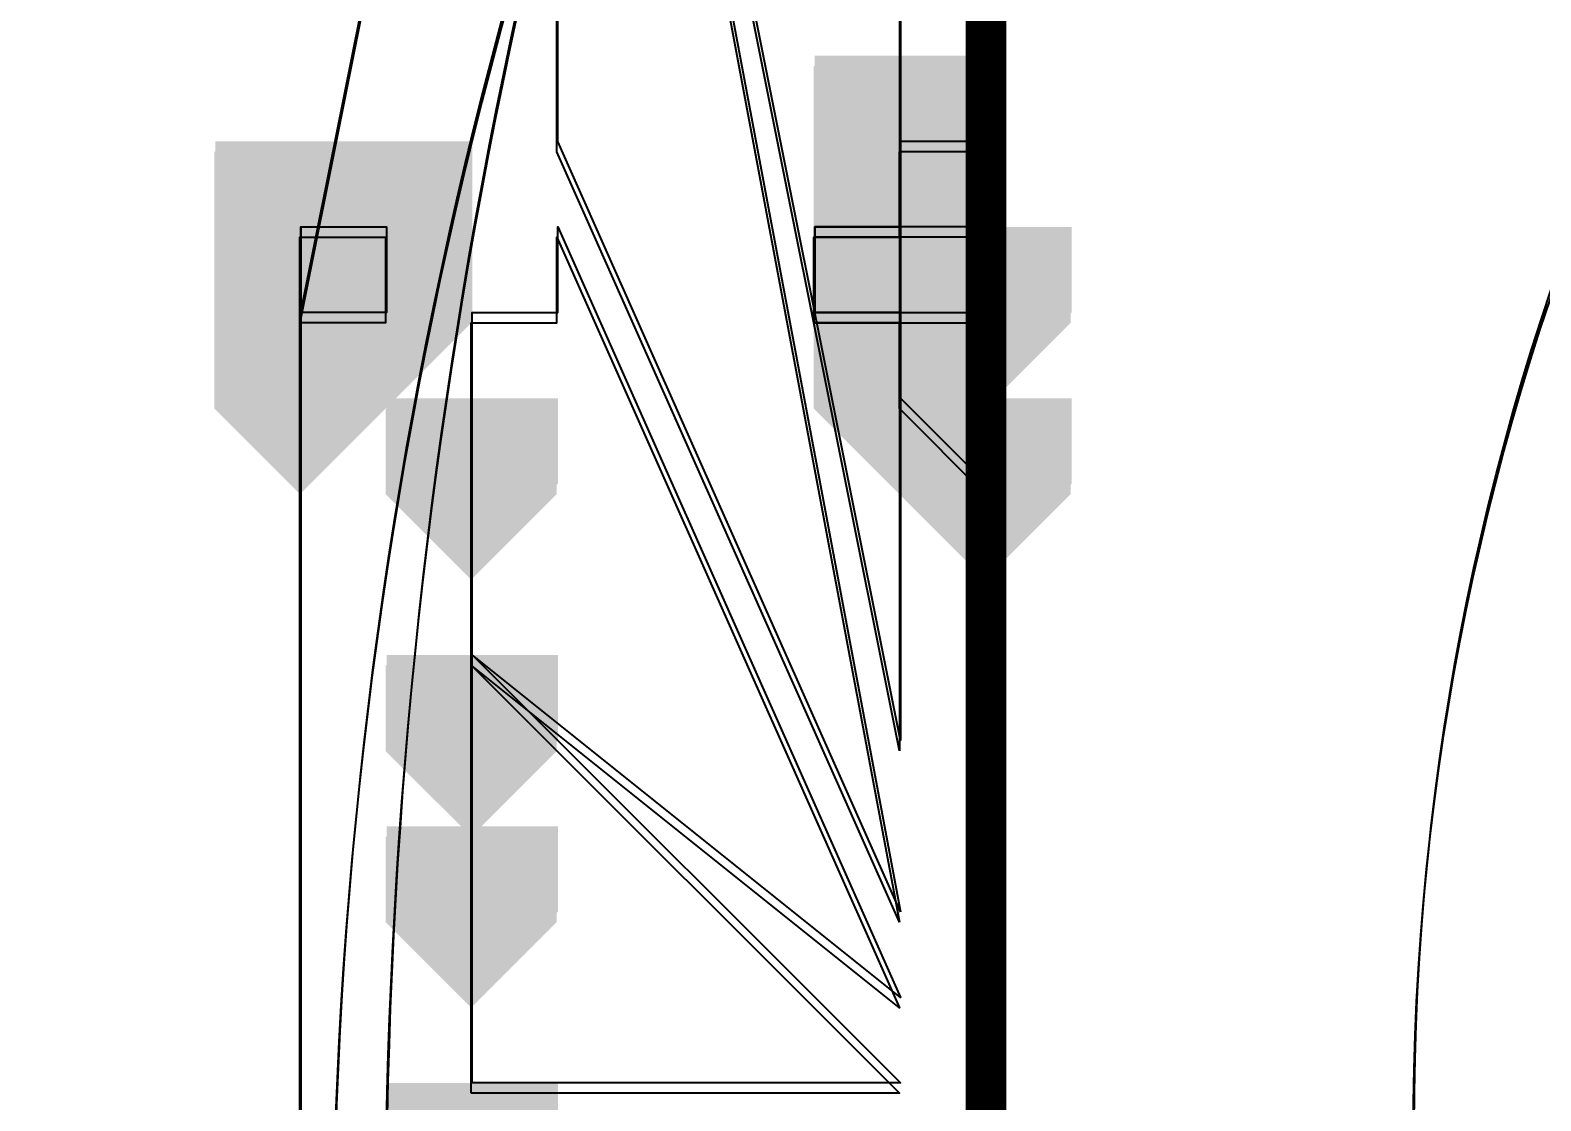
# Model space of a CAD drawing. Header units: millimetres. Extents: x -13407 to 8062823, y -2611 to 109271.
# Drawn here: x 33621.8 to 33696.5, y 23538.8 to 23591.8 of the extents above; entities that cross this region are included whole.
import ezdxf
from ezdxf import colors
from ezdxf.entities.mleader import LeaderData, LeaderLine
from ezdxf.math import Vec2, Vec3

# ---------------------------------------------------------------- set-up
doc = ezdxf.new("R2010")
doc.units = ezdxf.units.MM
doc.layers.add('АР_Отметки', color=250, linetype='Continuous', lineweight=15)
doc.layers.add('ТХ_обор_бытовое', color=14, linetype='Continuous')
doc.styles.add('ISOCPEUR', font='isocpeur.ttf', dxfattribs={"width": 0.7})

# ---------------------------------------------------------------- blocks, each defined once
blk = doc.blocks.new('_DotSmall')
at = {"color": 0, "linetype": 'ByBlock', "const_width": 0.5}
blk.add_lwpolyline([(-0.0625, 0, 1), (0.0625, 0, 1)], format="xyb", close=True, dxfattribs=at)
blk = doc.blocks.new('У300')
at = {"layer": 'ТХ_обор_бытовое', "transparency": 33554559}
for points in [[(-230546.279, 67358.001), (-230550.512, 67358.001), (-230550.512, 67353.768), (-230546.279, 67349.534), (-230542.046, 67353.768), (-230542.046, 67358.001)], [(-230546.279, 67358.001), (-230550.512, 67358.001), (-230550.512, 67353.768), (-230546.279, 67349.534), (-230542.046, 67353.768), (-230542.046, 67358.001)], [(-230546.228, 67358.512), (-230550.461, 67358.512), (-230550.461, 67354.278), (-230546.228, 67350.045), (-230541.994, 67354.278), (-230541.994, 67358.512)], [(-230546.228, 67358.512), (-230550.461, 67358.512), (-230550.461, 67354.278), (-230546.228, 67350.045), (-230541.994, 67354.278), (-230541.994, 67358.512)], [(-230575.861, 67354.278), (-230580.095, 67354.278), (-230580.095, 67350.045), (-230575.861, 67345.811), (-230571.628, 67350.045), (-230571.628, 67354.278)], [(-230575.861, 67354.278), (-230580.095, 67354.278), (-230580.095, 67350.045), (-230575.861, 67345.811), (-230571.628, 67350.045), (-230571.628, 67354.278)], [(-230575.861, 67354.278), (-230580.095, 67354.278), (-230580.095, 67350.045), (-230575.861, 67345.811), (-230571.628, 67350.045), (-230571.628, 67354.278)], [(-230575.861, 67354.278), (-230580.095, 67354.278), (-230580.095, 67350.045), (-230575.861, 67345.811), (-230571.628, 67350.045), (-230571.628, 67354.278)], [(-230575.861, 67354.278), (-230580.095, 67354.278), (-230580.095, 67350.045), (-230575.861, 67345.811), (-230571.628, 67350.045), (-230571.628, 67354.278)], [(-230575.861, 67354.278), (-230580.095, 67354.278), (-230580.095, 67350.045), (-230575.861, 67345.811), (-230571.628, 67350.045), (-230571.628, 67354.278)], [(-230571.628, 67354.278), (-230575.861, 67354.278), (-230575.861, 67350.045), (-230571.628, 67345.811), (-230567.395, 67350.045), (-230567.395, 67354.278)], [(-230571.628, 67354.278), (-230575.861, 67354.278), (-230575.861, 67350.045), (-230571.628, 67345.811), (-230567.395, 67350.045), (-230567.395, 67354.278)], [(-230571.628, 67354.278), (-230575.861, 67354.278), (-230575.861, 67350.045), (-230571.628, 67345.811), (-230567.395, 67350.045), (-230567.395, 67354.278)], [(-230571.628, 67354.278), (-230575.861, 67354.278), (-230575.861, 67350.045), (-230571.628, 67345.811), (-230567.395, 67350.045), (-230567.395, 67354.278)], [(-230571.628, 67354.278), (-230575.861, 67354.278), (-230575.861, 67350.045), (-230571.628, 67345.811), (-230567.395, 67350.045), (-230567.395, 67354.278)], [(-230546.228, 67354.278), (-230550.461, 67354.278), (-230550.461, 67350.045), (-230546.228, 67345.811), (-230541.994, 67350.045), (-230541.994, 67354.278)], [(-230546.228, 67354.278), (-230550.461, 67354.278), (-230550.461, 67350.045), (-230546.228, 67345.811), (-230541.994, 67350.045), (-230541.994, 67354.278)], [(-230546.228, 67354.278), (-230550.461, 67354.278), (-230550.461, 67350.045), (-230546.228, 67345.811), (-230541.994, 67350.045), (-230541.994, 67354.278)], [(-230575.913, 67353.768), (-230580.146, 67353.768), (-230580.146, 67349.534), (-230575.913, 67345.301), (-230571.679, 67349.534), (-230571.679, 67353.768)], [(-230575.913, 67353.768), (-230580.146, 67353.768), (-230580.146, 67349.534), (-230575.913, 67345.301), (-230571.679, 67349.534), (-230571.679, 67353.768)], [(-230575.913, 67353.768), (-230580.146, 67353.768), (-230580.146, 67349.534), (-230575.913, 67345.301), (-230571.679, 67349.534), (-230571.679, 67353.768)], [(-230575.913, 67353.768), (-230580.146, 67353.768), (-230580.146, 67349.534), (-230575.913, 67345.301), (-230571.679, 67349.534), (-230571.679, 67353.768)], [(-230575.913, 67353.768), (-230580.146, 67353.768), (-230580.146, 67349.534), (-230575.913, 67345.301), (-230571.679, 67349.534), (-230571.679, 67353.768)], [(-230575.913, 67353.768), (-230580.146, 67353.768), (-230580.146, 67349.534), (-230575.913, 67345.301), (-230571.679, 67349.534), (-230571.679, 67353.768)], [(-230571.679, 67353.768), (-230575.913, 67353.768), (-230575.913, 67349.534), (-230571.679, 67345.301), (-230567.446, 67349.534), (-230567.446, 67353.768)], [(-230571.679, 67353.768), (-230575.913, 67353.768), (-230575.913, 67349.534), (-230571.679, 67345.301), (-230567.446, 67349.534), (-230567.446, 67353.768)], [(-230571.679, 67353.768), (-230575.913, 67353.768), (-230575.913, 67349.534), (-230571.679, 67345.301), (-230567.446, 67349.534), (-230567.446, 67353.768)], [(-230571.679, 67353.768), (-230575.913, 67353.768), (-230575.913, 67349.534), (-230571.679, 67345.301), (-230567.446, 67349.534), (-230567.446, 67353.768)], [(-230571.679, 67353.768), (-230575.913, 67353.768), (-230575.913, 67349.534), (-230571.679, 67345.301), (-230567.446, 67349.534), (-230567.446, 67353.768)], [(-230546.279, 67353.768), (-230550.512, 67353.768), (-230550.512, 67349.534), (-230546.279, 67345.301), (-230542.046, 67349.534), (-230542.046, 67353.768)], [(-230546.279, 67353.768), (-230550.512, 67353.768), (-230550.512, 67349.534), (-230546.279, 67345.301), (-230542.046, 67349.534), (-230542.046, 67353.768)], [(-230546.279, 67353.768), (-230550.512, 67353.768), (-230550.512, 67349.534), (-230546.279, 67345.301), (-230542.046, 67349.534), (-230542.046, 67353.768)], [(-230575.861, 67350.045), (-230580.095, 67350.045), (-230580.095, 67345.811), (-230575.861, 67341.578), (-230571.628, 67345.811), (-230571.628, 67350.045)], [(-230575.861, 67350.045), (-230580.095, 67350.045), (-230580.095, 67345.811), (-230575.861, 67341.578), (-230571.628, 67345.811), (-230571.628, 67350.045)], [(-230575.861, 67350.045), (-230580.095, 67350.045), (-230580.095, 67345.811), (-230575.861, 67341.578), (-230571.628, 67345.811), (-230571.628, 67350.045)], [(-230575.861, 67350.045), (-230580.095, 67350.045), (-230580.095, 67345.811), (-230575.861, 67341.578), (-230571.628, 67345.811), (-230571.628, 67350.045)], [(-230575.861, 67350.045), (-230580.095, 67350.045), (-230580.095, 67345.811), (-230575.861, 67341.578), (-230571.628, 67345.811), (-230571.628, 67350.045)], [(-230575.861, 67350.045), (-230580.095, 67350.045), (-230580.095, 67345.811), (-230575.861, 67341.578), (-230571.628, 67345.811), (-230571.628, 67350.045)], [(-230575.861, 67350.045), (-230580.095, 67350.045), (-230580.095, 67345.811), (-230575.861, 67341.578), (-230571.628, 67345.811), (-230571.628, 67350.045)], [(-230575.861, 67350.045), (-230580.095, 67350.045), (-230580.095, 67345.811), (-230575.861, 67341.578), (-230571.628, 67345.811), (-230571.628, 67350.045)], [(-230575.861, 67350.045), (-230580.095, 67350.045), (-230580.095, 67345.811), (-230575.861, 67341.578), (-230571.628, 67345.811), (-230571.628, 67350.045)], [(-230575.861, 67350.045), (-230580.095, 67350.045), (-230580.095, 67345.811), (-230575.861, 67341.578), (-230571.628, 67345.811), (-230571.628, 67350.045)], [(-230575.861, 67350.045), (-230580.095, 67350.045), (-230580.095, 67345.811), (-230575.861, 67341.578), (-230571.628, 67345.811), (-230571.628, 67350.045)], [(-230575.861, 67350.045), (-230580.095, 67350.045), (-230580.095, 67345.811), (-230575.861, 67341.578), (-230571.628, 67345.811), (-230571.628, 67350.045)], [(-230575.861, 67350.045), (-230580.095, 67350.045), (-230580.095, 67345.811), (-230575.861, 67341.578), (-230571.628, 67345.811), (-230571.628, 67350.045)], [(-230571.628, 67350.045), (-230575.861, 67350.045), (-230575.861, 67345.811), (-230571.628, 67341.578), (-230567.395, 67345.811), (-230567.395, 67350.045)], [(-230571.628, 67350.045), (-230575.861, 67350.045), (-230575.861, 67345.811), (-230571.628, 67341.578), (-230567.395, 67345.811), (-230567.395, 67350.045)], [(-230571.628, 67350.045), (-230575.861, 67350.045), (-230575.861, 67345.811), (-230571.628, 67341.578), (-230567.395, 67345.811), (-230567.395, 67350.045)], [(-230571.628, 67350.045), (-230575.861, 67350.045), (-230575.861, 67345.811), (-230571.628, 67341.578), (-230567.395, 67345.811), (-230567.395, 67350.045)], [(-230571.628, 67350.045), (-230575.861, 67350.045), (-230575.861, 67345.811), (-230571.628, 67341.578), (-230567.395, 67345.811), (-230567.395, 67350.045)], [(-230571.628, 67350.045), (-230575.861, 67350.045), (-230575.861, 67345.811), (-230571.628, 67341.578), (-230567.395, 67345.811), (-230567.395, 67350.045)], [(-230571.628, 67350.045), (-230575.861, 67350.045), (-230575.861, 67345.811), (-230571.628, 67341.578), (-230567.395, 67345.811), (-230567.395, 67350.045)], [(-230571.628, 67350.045), (-230575.861, 67350.045), (-230575.861, 67345.811), (-230571.628, 67341.578), (-230567.395, 67345.811), (-230567.395, 67350.045)], [(-230546.228, 67350.045), (-230550.461, 67350.045), (-230550.461, 67345.811), (-230546.228, 67341.578), (-230541.994, 67345.811), (-230541.994, 67350.045)], [(-230541.994, 67350.045), (-230546.228, 67350.045), (-230546.228, 67345.811), (-230541.994, 67341.578), (-230537.761, 67345.811), (-230537.761, 67350.045)], [(-230575.913, 67349.534), (-230580.146, 67349.534), (-230580.146, 67345.301), (-230575.913, 67341.067), (-230571.679, 67345.301), (-230571.679, 67349.534)], [(-230575.913, 67349.534), (-230580.146, 67349.534), (-230580.146, 67345.301), (-230575.913, 67341.067), (-230571.679, 67345.301), (-230571.679, 67349.534)], [(-230575.913, 67349.534), (-230580.146, 67349.534), (-230580.146, 67345.301), (-230575.913, 67341.067), (-230571.679, 67345.301), (-230571.679, 67349.534)], [(-230575.913, 67349.534), (-230580.146, 67349.534), (-230580.146, 67345.301), (-230575.913, 67341.067), (-230571.679, 67345.301), (-230571.679, 67349.534)], [(-230575.913, 67349.534), (-230580.146, 67349.534), (-230580.146, 67345.301), (-230575.913, 67341.067), (-230571.679, 67345.301), (-230571.679, 67349.534)], [(-230575.913, 67349.534), (-230580.146, 67349.534), (-230580.146, 67345.301), (-230575.913, 67341.067), (-230571.679, 67345.301), (-230571.679, 67349.534)], [(-230575.913, 67349.534), (-230580.146, 67349.534), (-230580.146, 67345.301), (-230575.913, 67341.067), (-230571.679, 67345.301), (-230571.679, 67349.534)], [(-230575.913, 67349.534), (-230580.146, 67349.534), (-230580.146, 67345.301), (-230575.913, 67341.067), (-230571.679, 67345.301), (-230571.679, 67349.534)], [(-230575.913, 67349.534), (-230580.146, 67349.534), (-230580.146, 67345.301), (-230575.913, 67341.067), (-230571.679, 67345.301), (-230571.679, 67349.534)], [(-230575.913, 67349.534), (-230580.146, 67349.534), (-230580.146, 67345.301), (-230575.913, 67341.067), (-230571.679, 67345.301), (-230571.679, 67349.534)], [(-230575.913, 67349.534), (-230580.146, 67349.534), (-230580.146, 67345.301), (-230575.913, 67341.067), (-230571.679, 67345.301), (-230571.679, 67349.534)], [(-230575.913, 67349.534), (-230580.146, 67349.534), (-230580.146, 67345.301), (-230575.913, 67341.067), (-230571.679, 67345.301), (-230571.679, 67349.534)], [(-230575.913, 67349.534), (-230580.146, 67349.534), (-230580.146, 67345.301), (-230575.913, 67341.067), (-230571.679, 67345.301), (-230571.679, 67349.534)], [(-230571.679, 67349.534), (-230575.913, 67349.534), (-230575.913, 67345.301), (-230571.679, 67341.067), (-230567.446, 67345.301), (-230567.446, 67349.534)], [(-230571.679, 67349.534), (-230575.913, 67349.534), (-230575.913, 67345.301), (-230571.679, 67341.067), (-230567.446, 67345.301), (-230567.446, 67349.534)], [(-230571.679, 67349.534), (-230575.913, 67349.534), (-230575.913, 67345.301), (-230571.679, 67341.067), (-230567.446, 67345.301), (-230567.446, 67349.534)], [(-230571.679, 67349.534), (-230575.913, 67349.534), (-230575.913, 67345.301), (-230571.679, 67341.067), (-230567.446, 67345.301), (-230567.446, 67349.534)], [(-230571.679, 67349.534), (-230575.913, 67349.534), (-230575.913, 67345.301), (-230571.679, 67341.067), (-230567.446, 67345.301), (-230567.446, 67349.534)], [(-230571.679, 67349.534), (-230575.913, 67349.534), (-230575.913, 67345.301), (-230571.679, 67341.067), (-230567.446, 67345.301), (-230567.446, 67349.534)], [(-230571.679, 67349.534), (-230575.913, 67349.534), (-230575.913, 67345.301), (-230571.679, 67341.067), (-230567.446, 67345.301), (-230567.446, 67349.534)], [(-230571.679, 67349.534), (-230575.913, 67349.534), (-230575.913, 67345.301), (-230571.679, 67341.067), (-230567.446, 67345.301), (-230567.446, 67349.534)], [(-230546.279, 67349.534), (-230550.512, 67349.534), (-230550.512, 67345.301), (-230546.279, 67341.067), (-230542.046, 67345.301), (-230542.046, 67349.534)], [(-230542.046, 67349.534), (-230546.279, 67349.534), (-230546.279, 67345.301), (-230542.046, 67341.067), (-230537.812, 67345.301), (-230537.812, 67349.534)], [(-230575.913, 67345.301), (-230580.146, 67345.301), (-230580.146, 67341.067), (-230575.913, 67336.834), (-230571.679, 67341.067), (-230571.679, 67345.301)], [(-230575.861, 67345.811), (-230580.095, 67345.811), (-230580.095, 67341.578), (-230575.861, 67337.345), (-230571.628, 67341.578), (-230571.628, 67345.811)], [(-230546.279, 67345.301), (-230550.512, 67345.301), (-230550.512, 67341.067), (-230546.279, 67336.834), (-230542.046, 67341.067), (-230542.046, 67345.301)], [(-230546.279, 67345.301), (-230550.512, 67345.301), (-230550.512, 67341.067), (-230546.279, 67336.834), (-230542.046, 67341.067), (-230542.046, 67345.301)], [(-230546.279, 67345.301), (-230550.512, 67345.301), (-230550.512, 67341.067), (-230546.279, 67336.834), (-230542.046, 67341.067), (-230542.046, 67345.301)], [(-230546.279, 67345.301), (-230550.512, 67345.301), (-230550.512, 67341.067), (-230546.279, 67336.834), (-230542.046, 67341.067), (-230542.046, 67345.301)], [(-230546.228, 67345.811), (-230550.461, 67345.811), (-230550.461, 67341.578), (-230546.228, 67337.345), (-230541.994, 67341.578), (-230541.994, 67345.811)], [(-230546.228, 67345.811), (-230550.461, 67345.811), (-230550.461, 67341.578), (-230546.228, 67337.345), (-230541.994, 67341.578), (-230541.994, 67345.811)], [(-230546.228, 67345.811), (-230550.461, 67345.811), (-230550.461, 67341.578), (-230546.228, 67337.345), (-230541.994, 67341.578), (-230541.994, 67345.811)], [(-230546.228, 67345.811), (-230550.461, 67345.811), (-230550.461, 67341.578), (-230546.228, 67337.345), (-230541.994, 67341.578), (-230541.994, 67345.811)], [(-230567.395, 67341.578), (-230571.628, 67341.578), (-230571.628, 67337.345), (-230567.395, 67333.111), (-230563.161, 67337.345), (-230563.161, 67341.578)], [(-230541.994, 67341.578), (-230546.228, 67341.578), (-230546.228, 67337.345), (-230541.994, 67333.111), (-230537.761, 67337.345), (-230537.761, 67341.578)], [(-230541.994, 67341.578), (-230546.228, 67341.578), (-230546.228, 67337.345), (-230541.994, 67333.111), (-230537.761, 67337.345), (-230537.761, 67341.578)], [(-230567.446, 67341.067), (-230571.679, 67341.067), (-230571.679, 67336.834), (-230567.446, 67332.601), (-230563.212, 67336.834), (-230563.212, 67341.067)], [(-230542.046, 67341.067), (-230546.279, 67341.067), (-230546.279, 67336.834), (-230542.046, 67332.601), (-230537.812, 67336.834), (-230537.812, 67341.067)], [(-230542.046, 67341.067), (-230546.279, 67341.067), (-230546.279, 67336.834), (-230542.046, 67332.601), (-230537.812, 67336.834), (-230537.812, 67341.067)], [(-230567.395, 67328.878), (-230571.628, 67328.878), (-230571.628, 67324.645), (-230567.395, 67320.411), (-230563.161, 67324.645), (-230563.161, 67328.878)], [(-230567.446, 67328.367), (-230571.679, 67328.367), (-230571.679, 67324.134), (-230567.446, 67319.901), (-230563.212, 67324.134), (-230563.212, 67328.367)], [(-230567.446, 67319.901), (-230571.679, 67319.901), (-230571.679, 67315.667), (-230567.446, 67311.434), (-230563.212, 67315.667), (-230563.212, 67319.901)], [(-230567.395, 67320.411), (-230571.628, 67320.411), (-230571.628, 67316.178), (-230567.395, 67311.945), (-230563.161, 67316.178), (-230563.161, 67320.411)], [(-230567.446, 67307.201), (-230571.679, 67307.201), (-230571.679, 67302.967), (-230567.446, 67298.734), (-230563.212, 67302.967), (-230563.212, 67307.201)], [(-230567.395, 67307.711), (-230571.628, 67307.711), (-230571.628, 67303.478), (-230567.395, 67299.244), (-230563.161, 67303.478), (-230563.161, 67307.711)]]:
    blk.add_hatch(color=256, dxfattribs=at).paths.add_polyline_path(points)
at = {"layer": 'ТХ_обор_бытовое', "const_width": 2}
blk.add_lwpolyline([(-230216.026, 67468.579), (-230216.026, 67142.61), (-230541.994, 67142.61), (-230541.994, 67468.579)], close=True, dxfattribs=at)
at = {"layer": 'ТХ_обор_бытовое'}
for points in [[(-230550.461, 67184.944), (-230554.695, 67193.41), (-230563.161, 67201.877), (-230567.395, 67214.577), (-230571.628, 67235.744), (-230571.628, 67252.678), (-230575.861, 67278.078), (-230575.861, 67299.244), (-230575.861, 67324.645), (-230575.861, 67345.811), (-230571.628, 67366.978)], [(-230571.628, 67366.978), (-230575.861, 67345.811), (-230575.861, 67324.645), (-230575.861, 67299.244), (-230575.861, 67278.078), (-230571.628, 67252.678), (-230571.628, 67235.744), (-230567.395, 67214.577), (-230563.161, 67201.877), (-230554.695, 67193.41), (-230550.461, 67184.944), (-230541.994, 67180.71), (-230550.461, 67184.944), (-230554.695, 67193.41), (-230563.161, 67201.877), (-230567.395, 67214.577), (-230571.628, 67235.744), (-230571.628, 67252.678), (-230575.861, 67278.078), (-230575.861, 67299.244), (-230575.861, 67324.645), (-230575.861, 67345.811), (-230571.628, 67366.978)], [(-230571.628, 67366.978), (-230575.861, 67345.811), (-230575.861, 67324.645), (-230575.861, 67299.244), (-230575.861, 67278.078)], [(-230541.994, 67354.278), (-230546.228, 67354.278), (-230546.228, 67350.045), (-230550.461, 67350.045), (-230550.461, 67345.811), (-230546.228, 67345.811), (-230546.228, 67341.578), (-230541.994, 67337.345), (-230546.228, 67341.578), (-230546.228, 67345.811), (-230550.461, 67345.811), (-230550.461, 67350.045), (-230546.228, 67350.045), (-230546.228, 67354.278)], [(-230575.861, 67350.045), (-230575.861, 67345.811), (-230575.861, 67350.045), (-230571.628, 67350.045), (-230571.628, 67345.811), (-230575.861, 67345.811)], [(-230541.994, 67350.045), (-230546.228, 67350.045), (-230546.228, 67345.811), (-230541.994, 67345.811)]]:
    blk.add_lwpolyline(points, dxfattribs=at)
at = {"layer": 'ТХ_обор_бытовое', "elevation": -0.565}
for points in [[(-230550.512, 67184.433), (-230554.746, 67192.9), (-230563.212, 67201.367), (-230567.446, 67214.067), (-230571.679, 67235.233), (-230571.679, 67252.167), (-230575.913, 67277.567), (-230575.913, 67298.734), (-230575.913, 67324.134), (-230575.913, 67345.301), (-230571.679, 67366.468)], [(-230571.679, 67366.468), (-230575.913, 67345.301), (-230575.913, 67324.134), (-230575.913, 67298.734), (-230575.913, 67277.567), (-230571.679, 67252.167), (-230571.679, 67235.233), (-230567.446, 67214.067), (-230563.212, 67201.367), (-230554.746, 67192.9), (-230550.512, 67184.433), (-230542.046, 67180.2), (-230550.512, 67184.433), (-230554.746, 67192.9), (-230563.212, 67201.367), (-230567.446, 67214.067), (-230571.679, 67235.233), (-230571.679, 67252.167), (-230575.913, 67277.567), (-230575.913, 67298.734), (-230575.913, 67324.134), (-230575.913, 67345.301), (-230571.679, 67366.468)], [(-230571.679, 67366.468), (-230575.913, 67345.301), (-230575.913, 67324.134), (-230575.913, 67298.734), (-230575.913, 67277.567)], [(-230542.046, 67353.768), (-230546.279, 67353.768), (-230546.279, 67349.534), (-230550.512, 67349.534), (-230550.512, 67345.301), (-230546.279, 67345.301), (-230546.279, 67341.067), (-230542.046, 67336.834), (-230546.279, 67341.067), (-230546.279, 67345.301), (-230550.512, 67345.301), (-230550.512, 67349.534), (-230546.279, 67349.534), (-230546.279, 67353.768)], [(-230575.913, 67349.534), (-230575.913, 67345.301), (-230575.913, 67349.534), (-230571.679, 67349.534), (-230571.679, 67345.301), (-230575.913, 67345.301)], [(-230542.046, 67349.534), (-230546.279, 67349.534), (-230546.279, 67345.301), (-230542.046, 67345.301)]]:
    blk.add_lwpolyline(points, dxfattribs=at)
at = {"layer": 'ТХ_обор_бытовое'}
blk.add_lwpolyline([(-230546.228, 67417.779), (-230541.994, 67417.779, 0.248454), (-230550.461, 67193.41, -0.207133)], format="xyb", close=True, dxfattribs=at)
at = {"layer": 'ТХ_обор_бытовое', "elevation": -0.565}
blk.add_lwpolyline([(-230546.279, 67417.268), (-230542.046, 67417.268, 0.248454), (-230550.512, 67192.9, -0.207133)], format="xyb", close=True, dxfattribs=at)
at = {"layer": 'ТХ_обор_бытовое'}
for points in [[(-230546.228, 67324.645), (-230558.928, 67388.145), (-230558.928, 67392.378), (-230554.695, 67400.845), (-230554.695, 67405.078), (-230550.461, 67409.312), (-230546.228, 67413.545)], [(-230546.228, 67316.178), (-230563.161, 67354.278), (-230563.161, 67358.512), (-230563.161, 67362.745), (-230563.161, 67366.978), (-230563.161, 67371.212), (-230563.161, 67375.445), (-230558.928, 67379.678), (-230558.928, 67383.912)], [(-230567.395, 67328.878), (-230567.395, 67333.111), (-230567.395, 67337.345), (-230567.395, 67341.578), (-230567.395, 67345.811), (-230563.161, 67345.811), (-230563.161, 67350.045), (-230546.228, 67311.945)], [(-230567.395, 67307.711), (-230567.395, 67311.945), (-230567.395, 67316.178), (-230567.395, 67320.411), (-230567.395, 67324.645), (-230567.395, 67328.878), (-230546.228, 67307.711)]]:
    blk.add_lwpolyline(points, close=True, dxfattribs=at)
at = {"layer": 'ТХ_обор_бытовое', "elevation": -0.565}
for points in [[(-230546.279, 67324.134), (-230558.979, 67387.634), (-230558.979, 67391.868), (-230554.746, 67400.335), (-230554.746, 67404.568), (-230550.512, 67408.801), (-230546.279, 67413.035)], [(-230546.279, 67315.667), (-230563.212, 67353.768), (-230563.212, 67358.001), (-230563.212, 67362.234), (-230563.212, 67366.468), (-230563.212, 67370.701), (-230563.212, 67374.934), (-230558.979, 67379.168), (-230558.979, 67383.401)], [(-230567.446, 67328.367), (-230567.446, 67332.601), (-230567.446, 67336.834), (-230567.446, 67341.067), (-230567.446, 67345.301), (-230563.212, 67345.301), (-230563.212, 67349.534), (-230546.279, 67311.434)], [(-230567.446, 67307.201), (-230567.446, 67311.434), (-230567.446, 67315.667), (-230567.446, 67319.901), (-230567.446, 67324.134), (-230567.446, 67328.367), (-230546.279, 67307.201)]]:
    blk.add_lwpolyline(points, close=True, dxfattribs=at)
at = {"layer": 'ТХ_обор_бытовое'}
for centre in [(-230391.761, 67305.084, -0.565), (-230391.761, 67305.084, -0.565), (-230391.71, 67305.595), (-230391.71, 67305.595)]:
    blk.add_circle(centre, 129.117, dxfattribs=at)

msp = doc.modelspace()

# ---------------------------------------------------------------- block references
at = {"layer": 'ТХ_обор_бытовое'}
msp.add_blockref('У300', (264211.026, -43768.008), dxfattribs=at)

# ---------------------------------------------------------------- leaders
at = {"layer": 'АР_Отметки'}
ml = msp.add_multileader_mtext('Standard', dxfattribs=at)
ml.set_content('-1,140', color=256, style='ISOCPEUR')
ml.set_leader_properties(color=256, linetype='Continuous', lineweight=-1)
ml.set_arrow_properties(name='DOTSMALL')
ml.build(insert=Vec2(0, 0))
ml.multileader.update_dxf_attribs({"has_text_frame": 1, "text_left_attachment_type": 4, "text_right_attachment_type": 4, "dogleg_length": 100, "arrow_head_size": 180})
ctx = ml.context
ctx.base_point, ctx.char_height, ctx.arrow_head_size, ctx.landing_gap_size, ctx.plane_origin = Vec3(34149.99, 75558.904), 250, 180, 50, Vec3(34068.597, 74291.34)
ctx.left_attachment, ctx.right_attachment = 4, 4
notes = []
notes.append((ctx, [(0, (0, 0, 0), (0, 0), (1, 0), 1, [])]))
ctx.mtext.insert, ctx.mtext.width, ctx.mtext.line_spacing_style, ctx.mtext.flow_direction = Vec3(34199.99, 75892.238), 852.69703, 2, 5
ml = msp.add_multileader_mtext('Standard', dxfattribs=at)
ml.set_content('{\\W0.8;-2,250}', color=256, style='ISOCPEUR')
ml.set_leader_properties(color=256, linetype='Continuous', lineweight=-1)
ml.set_arrow_properties(name='DOTSMALL')
ml.build(insert=Vec2(0, 0))
ml.multileader.update_dxf_attribs({"has_text_frame": 1, "text_left_attachment_type": 4, "text_right_attachment_type": 4, "dogleg_length": 100, "arrow_head_size": 180})
ctx = ml.context
ctx.base_point, ctx.char_height, ctx.arrow_head_size, ctx.landing_gap_size, ctx.plane_origin = Vec3(49783.765, 72941.392), 250, 180, 50, Vec3(49702.372, 71663.272)
ctx.left_attachment, ctx.right_attachment = 4, 4
notes.append((ctx, [(0, (0, 0, 0), (0, 0), (1, 0), 1, [])]))
ctx.mtext.insert, ctx.mtext.width, ctx.mtext.defined_height, ctx.mtext.line_spacing_style, ctx.mtext.flow_direction = Vec3(49833.765, 73274.725), 769.98896, 343.888, 2, 5
ml = msp.add_multileader_mtext('Standard', dxfattribs=at)
ml.set_content('+2,100', color=256, style='ISOCPEUR')
ml.set_leader_properties(color=256, linetype='Continuous', lineweight=-1)
ml.set_arrow_properties(name='DOTSMALL')
ml.build(insert=Vec2(0, 0))
ml.multileader.update_dxf_attribs({"has_text_frame": 1, "text_left_attachment_type": 4, "text_right_attachment_type": 4, "dogleg_length": 100, "arrow_head_size": 180})
ctx = ml.context
ctx.base_point, ctx.char_height, ctx.arrow_head_size, ctx.landing_gap_size, ctx.plane_origin = Vec3(54621.175, 71236.428, 0), 250, 180, 50, Vec3(54539.781, 69968.864, 0)
ctx.left_attachment, ctx.right_attachment = 4, 4
notes.append((ctx, [(0, (0, 0, 0), (0, 0), (1, 0), 1, [])]))
ctx.mtext.insert, ctx.mtext.width, ctx.mtext.line_spacing_style, ctx.mtext.flow_direction = Vec3(54671.175, 71569.762, 0), 852.69703, 2, 5
ml = msp.add_multileader_mtext('Standard', dxfattribs=at)
ml.set_content('Л.5', color=256, style='ISOCPEUR')
ml.set_leader_properties(color=256, linetype='Continuous', lineweight=-1)
ml.set_arrow_properties(name='DOTSMALL')
ml.build(insert=Vec2(0, 0))
ml.multileader.update_dxf_attribs({"has_text_frame": 1, "text_left_attachment_type": 4, "text_right_attachment_type": 4, "dogleg_length": 100, "arrow_head_size": 180})
ctx = ml.context
ctx.base_point, ctx.char_height, ctx.arrow_head_size, ctx.landing_gap_size, ctx.plane_origin = Vec3(54572.794, 68702.213), 250, 180, 50, Vec3(79808.711, 57079.093)
ctx.left_attachment, ctx.right_attachment = 4, 4
notes.append((ctx, [(0, (0, 0, 0), (0, 0), (1, 0), 1, [])]))
ctx.mtext.insert, ctx.mtext.width, ctx.mtext.line_spacing_style, ctx.mtext.flow_direction = Vec3(54622.794, 69035.546), 852.69703, 2, 5
ml = msp.add_multileader_mtext('Standard', dxfattribs=at)
ml.set_content('0,000', color=256, style='ISOCPEUR')
ml.set_leader_properties(color=256, linetype='Continuous', lineweight=-1)
ml.set_arrow_properties(name='DOTSMALL')
ml.build(insert=Vec2(0, 0))
ml.multileader.update_dxf_attribs({"has_text_frame": 1, "text_left_attachment_type": 4, "text_right_attachment_type": 4, "dogleg_length": 100, "arrow_head_size": 180})
ctx = ml.context
ctx.base_point, ctx.char_height, ctx.arrow_head_size, ctx.landing_gap_size, ctx.plane_origin = Vec3(39547.097, 65532.368, 0), 250, 180, 50, Vec3(37385.885, 65007.789, 0)
ctx.left_attachment, ctx.right_attachment = 4, 4
notes.append((ctx, [(0, (0, 0, 0), (0, 0), (1, 0), 1, [])]))
ctx.mtext.insert, ctx.mtext.width, ctx.mtext.line_spacing_style, ctx.mtext.flow_direction = Vec3(39597.097, 65932.368, 0), 852.69703, 2, 5
ml = msp.add_multileader_mtext('Standard', dxfattribs=at)
ml.set_content('0,000', color=256, style='ISOCPEUR')
ml.set_leader_properties(color=256, linetype='Continuous', lineweight=-1)
ml.set_arrow_properties(name='DOTSMALL')
ml.build(insert=Vec2(0, 0))
ml.multileader.update_dxf_attribs({"has_text_frame": 1, "text_left_attachment_type": 4, "text_right_attachment_type": 4, "dogleg_length": 100, "arrow_head_size": 180})
ctx = ml.context
ctx.base_point, ctx.char_height, ctx.arrow_head_size, ctx.landing_gap_size, ctx.plane_origin = Vec3(55204.319, 64751.769, 0), 250, 180, 50, Vec3(55122.926, 63550.872, 0)
ctx.left_attachment, ctx.right_attachment = 4, 4
notes.append((ctx, [(0, (0, 0, 0), (0, 0), (1, 0), 1, [])]))
ctx.mtext.insert, ctx.mtext.width, ctx.mtext.line_spacing_style, ctx.mtext.flow_direction = Vec3(55254.319, 65151.769, 0), 852.69703, 2, 5
ml = msp.add_multileader_mtext('Standard', dxfattribs=at)
ml.set_content('%%P0,000', color=256, style='ISOCPEUR')
ml.set_leader_properties(color=256, linetype='Continuous', lineweight=-1)
ml.set_arrow_properties(name='DOTSMALL')
ml.build(insert=Vec2(0, 0))
ml.multileader.update_dxf_attribs({"has_text_frame": 1, "text_left_attachment_type": 4, "text_right_attachment_type": 4, "dogleg_length": 100, "arrow_head_size": 180})
ctx = ml.context
ctx.base_point, ctx.char_height, ctx.arrow_head_size, ctx.landing_gap_size, ctx.plane_origin = Vec3(58153.435, 64744.273), 250, 180, 50, Vec3(55082.353, 63154.724)
ctx.left_attachment, ctx.right_attachment = 4, 4
notes.append((ctx, [(0, (0, 0, 0), (0, 0), (1, 0), 1, [])]))
ctx.mtext.insert, ctx.mtext.width, ctx.mtext.line_spacing_style, ctx.mtext.flow_direction = Vec3(58203.435, 65077.606), 852.69703, 2, 5
ml = msp.add_multileader_mtext('Standard', dxfattribs=at)
ml.set_content('-2,650', color=256, style='ISOCPEUR')
ml.set_leader_properties(color=256, linetype='Continuous', lineweight=-1)
ml.set_arrow_properties(name='DOTSMALL')
ml.build(insert=Vec2(0, 0))
ml.multileader.update_dxf_attribs({"has_text_frame": 1, "text_left_attachment_type": 4, "text_right_attachment_type": 4, "dogleg_length": 100, "arrow_head_size": 180})
ctx = ml.context
ctx.base_point, ctx.char_height, ctx.arrow_head_size, ctx.landing_gap_size, ctx.plane_origin = Vec3(43941.351, 58653.751), 250, 180, 50, Vec3(41780.139, 58062.506)
ctx.left_attachment, ctx.right_attachment = 4, 4
notes.append((ctx, [(0, (0, 0, 0), (0, 0), (1, 0), 1, [])]))
ctx.mtext.insert, ctx.mtext.width, ctx.mtext.line_spacing_style, ctx.mtext.flow_direction = Vec3(43991.351, 58987.085), 852.69703, 2, 5
ml = msp.add_multileader_mtext('Standard', dxfattribs=at)
ml.set_content('-2,650', color=256, style='ISOCPEUR')
ml.set_leader_properties(color=256, linetype='Continuous', lineweight=-1)
ml.set_arrow_properties(name='DOTSMALL')
ml.build(insert=Vec2(0, 0))
ml.multileader.update_dxf_attribs({"has_text_frame": 1, "text_left_attachment_type": 4, "text_right_attachment_type": 4, "dogleg_length": 100, "arrow_head_size": 180})
ctx = ml.context
ctx.base_point, ctx.char_height, ctx.arrow_head_size, ctx.landing_gap_size, ctx.plane_origin = Vec3(33858.5, 31963.954), 250, 180, 50, Vec3(34800.115, 30855.75)
ctx.left_attachment, ctx.right_attachment = 4, 4
notes.append((ctx, [(0, (0, 0, 0), (0, 0), (1, 0), 1, [])]))
ctx.mtext.insert, ctx.mtext.width, ctx.mtext.defined_height, ctx.mtext.line_spacing_style, ctx.mtext.flow_direction = Vec3(33908.5, 32297.287), 599.19819, 407.468, 2, 5
ml = msp.add_multileader_mtext('Standard', dxfattribs=at)
ml.set_content('-0,450', color=256, style='ISOCPEUR')
ml.set_leader_properties(color=256, linetype='Continuous', lineweight=-1)
ml.set_arrow_properties(name='DOTSMALL')
ml.build(insert=Vec2(0, 0))
ml.multileader.update_dxf_attribs({"has_text_frame": 1, "text_left_attachment_type": 4, "text_right_attachment_type": 4, "dogleg_length": 100, "arrow_head_size": 180})
ctx = ml.context
ctx.base_point, ctx.char_height, ctx.arrow_head_size, ctx.landing_gap_size, ctx.plane_origin = Vec3(53205.949, 29063.431, 0), 250, 180, 50, Vec3(53124.555, 27795.866, 0)
ctx.left_attachment, ctx.right_attachment = 4, 4
notes.append((ctx, [(0, (0, 0, 0), (0, 0), (1, 0), 1, [])]))
ctx.mtext.insert, ctx.mtext.width, ctx.mtext.line_spacing_style, ctx.mtext.flow_direction = Vec3(53255.949, 29396.764, 0), 852.69703, 2, 5
ml = msp.add_multileader_mtext('Standard', dxfattribs=at)
ml.set_content('-0,450', color=256, style='ISOCPEUR')
ml.set_leader_properties(color=256, linetype='Continuous', lineweight=-1)
ml.set_arrow_properties(name='DOTSMALL')
ml.build(insert=Vec2(0, 0))
ml.multileader.update_dxf_attribs({"has_text_frame": 1, "text_left_attachment_type": 4, "text_right_attachment_type": 4, "dogleg_length": 100, "arrow_head_size": 180})
ctx = ml.context
ctx.base_point, ctx.char_height, ctx.arrow_head_size, ctx.landing_gap_size, ctx.plane_origin = Vec3(52147.975, 26679.265, 0), 250, 180, 50, Vec3(51898.609, 26018.443, 0)
ctx.left_attachment, ctx.right_attachment = 4, 4
notes.append((ctx, [(0, (0, 0, 0), (0, 0), (1, 0), 1, [])]))
ctx.mtext.insert, ctx.mtext.width, ctx.mtext.line_spacing_style, ctx.mtext.flow_direction = Vec3(52197.975, 27012.599, 0), 852.69703, 2, 5
ml = msp.add_multileader_mtext('Standard', dxfattribs=at)
ml.set_content('-0,450', color=256, style='ISOCPEUR')
ml.set_leader_properties(color=256, linetype='Continuous', lineweight=-1)
ml.set_arrow_properties(name='DOTSMALL')
ml.build(insert=Vec2(0, 0))
ml.multileader.update_dxf_attribs({"has_text_frame": 1, "text_left_attachment_type": 4, "text_right_attachment_type": 4, "dogleg_length": 100, "arrow_head_size": 180})
ctx = ml.context
ctx.base_point, ctx.char_height, ctx.arrow_head_size, ctx.landing_gap_size, ctx.plane_origin = Vec3(54069.354, 26651.314, 0), 250, 180, 50, Vec3(53968.081, 25990.492, 0)
ctx.left_attachment, ctx.right_attachment = 4, 4
notes.append((ctx, [(0, (0, 0, 0), (0, 0), (1, 0), 1, [])]))
ctx.mtext.insert, ctx.mtext.width, ctx.mtext.line_spacing_style, ctx.mtext.flow_direction = Vec3(54119.354, 26984.648, 0), 852.69703, 2, 5
ml = msp.add_multileader_mtext('Standard', dxfattribs=at)
ml.set_content('Л.1', color=256, style='ISOCPEUR')
ml.set_leader_properties(color=256, linetype='Continuous', lineweight=-1)
ml.set_arrow_properties(name='DOTSMALL')
ml.build(insert=Vec2(0, 0))
ml.multileader.update_dxf_attribs({"has_text_frame": 1, "text_left_attachment_type": 4, "text_right_attachment_type": 4, "dogleg_length": 100, "arrow_head_size": 180})
ctx = ml.context
ctx.base_point, ctx.char_height, ctx.arrow_head_size, ctx.landing_gap_size, ctx.plane_origin = Vec3(51919.219, 25805.255, 0), 250, 180, 50, Vec3(38910.173, 13377.017, 0)
ctx.left_attachment, ctx.right_attachment = 4, 4
notes.append((ctx, [(0, (0, 0, 0), (0, 0), (1, 0), 1, [])]))
ctx.mtext.insert, ctx.mtext.width, ctx.mtext.line_spacing_style, ctx.mtext.flow_direction = Vec3(51969.219, 26138.589, 0), 852.69703, 2, 5
for ctx, leaders in notes:
    for number, flags, end, landing, length, lines in leaders:
        leader = LeaderData()
        leader.index, (leader.has_last_leader_line, leader.has_dogleg_vector, leader.attachment_direction) = number, flags
        leader.last_leader_point, leader.dogleg_vector, leader.dogleg_length = Vec3(end), Vec3(landing), length
        for number, points, colour, breaks in lines:
            line = LeaderLine()
            line.index, line.vertices, line.color, line.breaks = number, Vec3.list(points), colors.encode_raw_color(colour), breaks
            leader.lines.append(line)
        ctx.leaders.append(leader)

doc.saveas('drawing.dxf')
